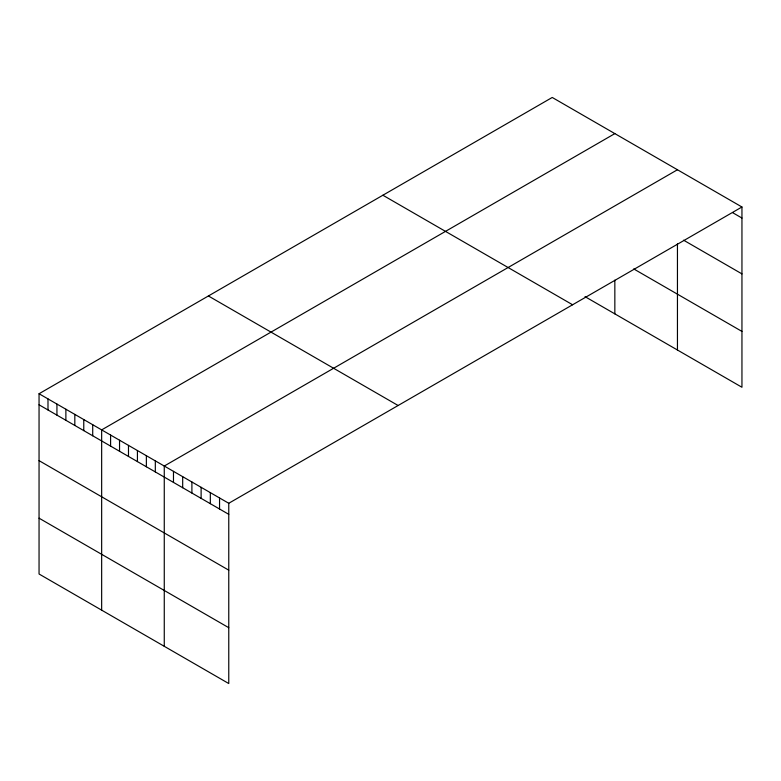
<?xml version="1.0" encoding="UTF-8"?>
<svg xmlns="http://www.w3.org/2000/svg" width="781" height="781" viewBox="0 0 781 781"><rect width="100%" height="100%" fill="white"/><g stroke="black" fill="none" stroke-linecap="round" stroke-linejoin="round"><path stroke-width="1.17" d="M39.05 393.741L228.765 503.276L228.765 683.541L39.05 574.006L39.05 393.741L552.235 97.459L741.95 206.994L741.95 387.259L585.028 296.653M614.842 133.61L101.657 429.892L101.657 610.156M677.449 169.75L164.264 466.032L164.264 646.297M228.765 503.276L741.95 206.994M732.734 212.725L741.95 218.045M683.59 240.187L741.95 273.887M633.723 268.928L741.95 331.417M382.885 195.23L572.6 304.766M208.4 295.97L398.115 405.505M39.05 404.802L228.765 514.328M39.05 460.644L228.765 570.169M39.05 518.174L228.765 627.699M677.449 243.838L677.449 350.015M614.842 280.135L614.842 313.864M219.549 497.956L219.549 509.007M210.333 492.635L210.333 503.686M201.117 487.315L201.117 498.376M191.901 481.994L191.901 493.055M182.686 476.674L182.686 487.735M173.48 471.353L173.48 482.414M155.321 460.868L155.321 471.929M146.369 455.704L146.369 466.765M137.427 450.549L137.427 461.6M128.484 445.385L128.484 456.436M119.542 440.22L119.542 451.272M110.599 435.056L110.599 446.107M92.714 424.727L92.714 435.778M83.772 419.563L83.772 430.624M74.82 414.399L74.82 425.46M65.877 409.234L65.877 420.295M56.935 404.07L56.935 415.131M47.992 398.906L47.992 409.966"/></g></svg>
